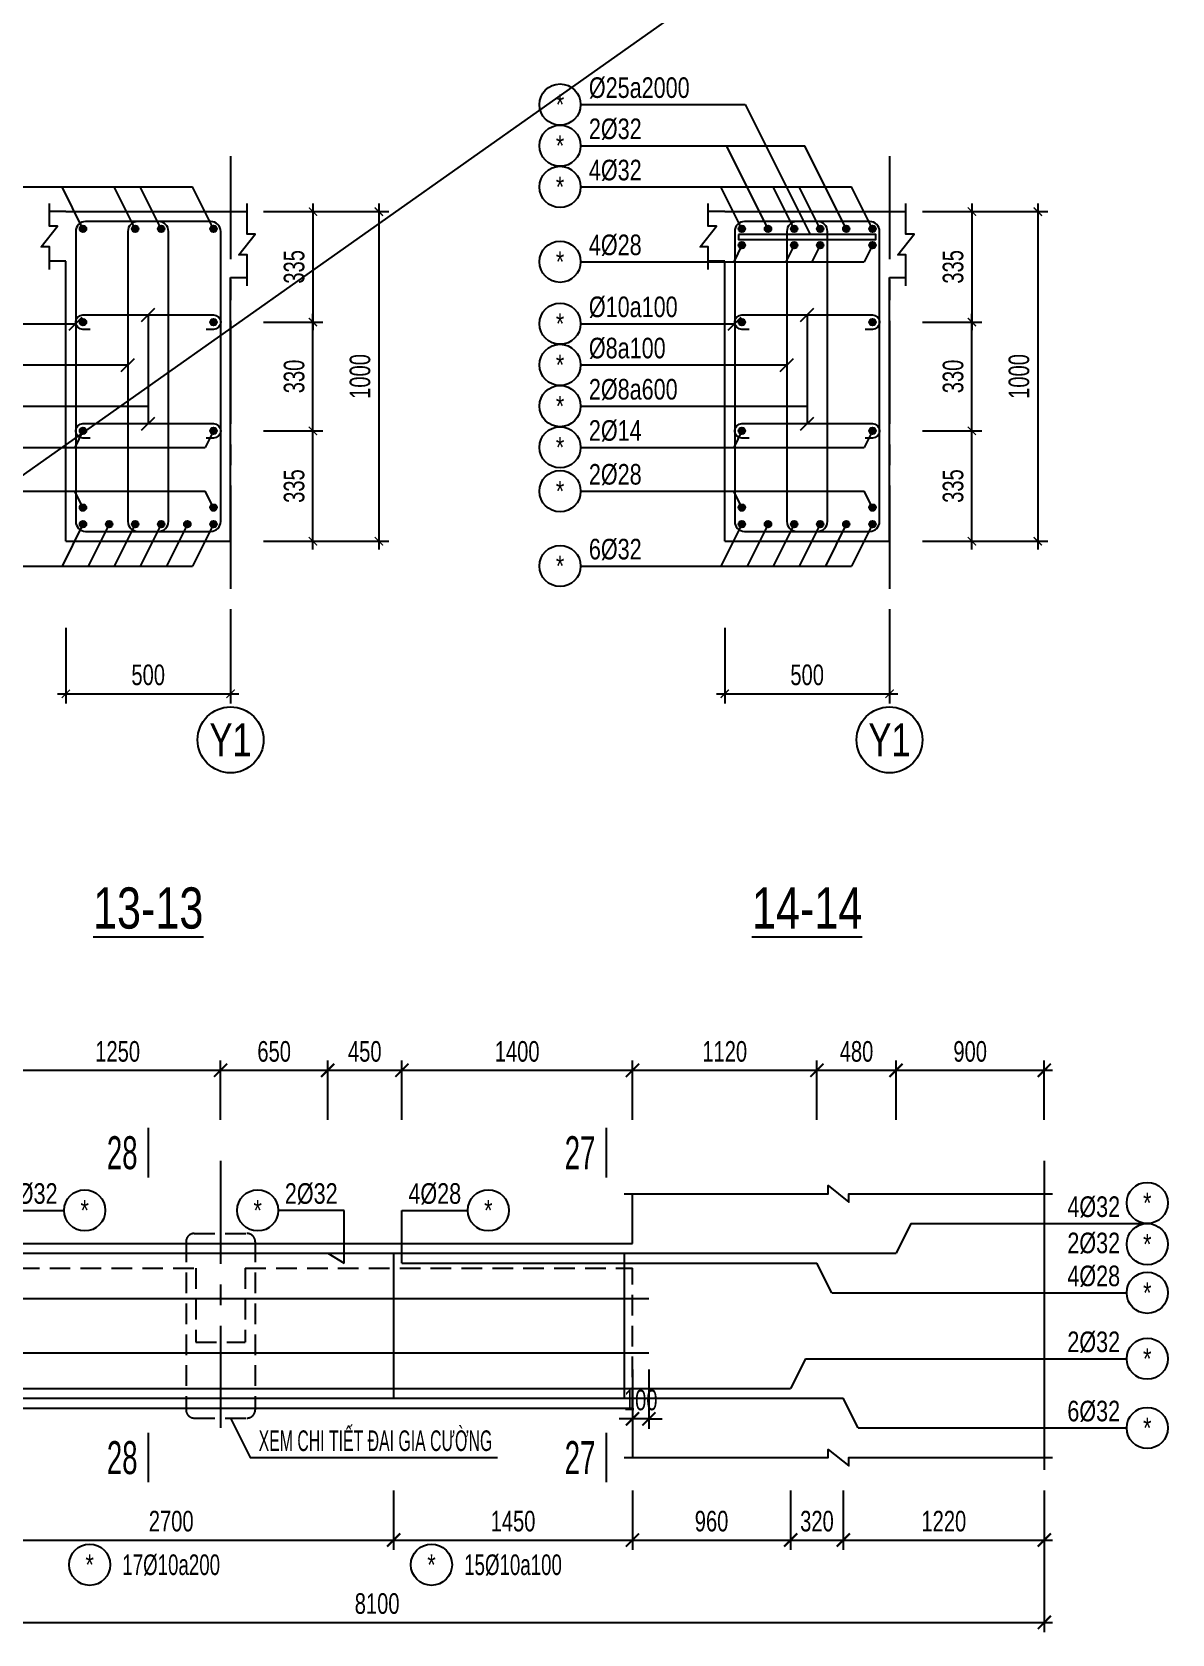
# Model space of a CAD drawing. Header units: millimetres. Extents: x -25284 to 100333, y 0 to 76881.
# Drawn here: x 21547 to 28467, y 8149 to 17869 of the extents above; entities that cross this region are included whole.
import ezdxf
from ezdxf.enums import TextEntityAlignment as Align

# ---------------------------------------------------------------- set-up
doc = ezdxf.new("R2010")
doc.units = ezdxf.units.MM
doc.header["$LTSCALE"] = 500
doc.header["$MEASUREMENT"] = 0
doc.linetypes.add('CENTER', pattern=[2, 1.25, -0.25, 0.25, -0.25])
doc.linetypes.add('HIDDEN', pattern=[0.375, 0.25, -0.125])
for name, color, linetype in [('KCS_AXIS', 5, 'CENTER'), ('KCS_AXIS_SUB', 5, 'CENTER'), ('KCS_BORDER', 3, 'Continuous'), ('KCS_CHI', 1, 'Continuous'), ('KCS_DIM', 1, 'Continuous'), ('KCS_HIDDEN', 8, 'HIDDEN'), ('KCS_SNODE', 6, 'Continuous'), ('KCS_STEEL', 4, 'Continuous'), ('KCS_TEXT', 2, 'Continuous'), ('KCS_TEXT_TK', 2, 'Continuous'), ('KCS_TEXT_TMC', 4, 'Continuous'), ('KCS_TEXT_TMCS', 4, 'Continuous')]:
    doc.layers.add(name, color=color, linetype=linetype)
doc.layers.add('KCS_Plotter', color=11, linetype='Continuous', plot=False)
doc.styles.add('KCS_BIGTEXT', font='arial.ttf', dxfattribs={"width": 0.75})
doc.styles.add('KCS_SMTEXT', font='arial.ttf', dxfattribs={"width": 0.7})
doc.dimstyles.new('KCS_DIM50', dxfattribs={"dimscale": 50, "dimtxt": 2.5, "dimasz": 1.6, "dimexe": 1.2, "dimexo": 0, "dimgap": 1, "dimtad": 1, "dimdec": 0, "dimzin": 0, "dimdsep": 46, "dimtxsty": 'KCS_SMTEXT', "dimblk": 'ARCHTICK', "dimcen": 0, "dimdle": 1, "dimclrd": 256, "dimclre": 256, "dimclrt": 2, "dimadec": 0, "dimazin": 0, "dimtfac": 1, "dimtdec": 0, "dimtix": 1, "dimtmove": 2, "dimatfit": 3, "dimfxl": 1, "dimtolj": 1, "dimtzin": 0, "dimarcsym": 0})
doc.dimstyles.new('KCS_DIM50_25', dxfattribs={"dimtxt": 125, "dimasz": 50, "dimexe": 60, "dimexo": 0, "dimgap": 50, "dimtad": 1, "dimdec": 0, "dimlfac": 0.5, "dimzin": 13, "dimdsep": 46, "dimtxsty": 'KCS_SMTEXT', "dimblk": 'ARCHTICK', "dimblk1": 'ARCHTICK', "dimcen": 0, "dimdle": 50, "dimclrd": 1, "dimclre": 1, "dimclrt": 2, "dimadec": 0, "dimazin": 0, "dimtfac": 1, "dimtdec": 0, "dimtix": 1, "dimtmove": 2, "dimatfit": 3, "dimfxl": 1, "dimtolj": 1, "dimtzin": 13, "dimarcsym": 0})

# ---------------------------------------------------------------- blocks, each defined once
blk = doc.blocks.new('_ArchTick')
at = {"color": 0, "linetype": 'ByBlock', "const_width": 0.15}
blk.add_lwpolyline([(-0.5, -0.5), (0.5, 0.5)], dxfattribs=at)
blk = doc.blocks.new('*D455')
at = {"layer": 'Defpoints', "color": 0, "transparency": 16777216}
for p in [(21752.7, 14254), (22752.7, 14254), (22752.7, 13854)]:
    blk.add_point(p, dxfattribs=at)
at = {"layer": 'KCS_DIM', "color": 1, "lineweight": -2, "transparency": 16777216}
for p, q in [((21752.7, 14254), (21752.7, 13794)), ((22752.7, 14254), (22752.7, 13794)), ((21702.7, 13854), (22802.7, 13854))]:
    blk.add_line(p, q, dxfattribs=at)
at = {"layer": 'KCS_DIM', "color": 1, "lineweight": -2, "transparency": 16777216, "xscale": 50, "yscale": 50, "zscale": 50, "rotation": 180}
blk.add_blockref('_ArchTick', (21752.7, 13854), dxfattribs=at)
at = {"layer": 'KCS_DIM', "color": 1, "lineweight": -2, "transparency": 16777216, "xscale": 50, "yscale": 50, "zscale": 50}
blk.add_blockref('_ArchTick', (22752.7, 13854), dxfattribs=at)
at = {"layer": 'KCS_DIM', "color": 2, "transparency": 16777216, "insert": (22252.7, 13967.8), "char_height": 125, "attachment_point": 5, "style": 'KCS_SMTEXT'}
blk.add_mtext('\\A1;500', dxfattribs=at)
blk = doc.blocks.new('*D456')
at = {"layer": 'Defpoints', "color": 0, "transparency": 16777216}
for p in [(22952.7, 16109), (23252.7, 16109), (22952.7, 15449)]:
    blk.add_point(p, dxfattribs=at)
at = {"layer": 'KCS_DIM', "color": 1, "lineweight": -2, "transparency": 16777216}
for p, q in [((23252.7, 15399), (23252.7, 16159)), ((22952.7, 16109), (23312.7, 16109)), ((22952.7, 15449), (23312.7, 15449))]:
    blk.add_line(p, q, dxfattribs=at)
at = {"layer": 'KCS_DIM', "color": 1, "lineweight": -2, "transparency": 16777216, "xscale": 50, "yscale": 50, "zscale": 50}
for p, rotation in [((23252.7, 16109), 90), ((23252.7, 15449), 270)]:
    blk.add_blockref('_ArchTick', p, dxfattribs=dict(at, rotation=rotation))
at = {"layer": 'KCS_DIM', "color": 2, "transparency": 16777216, "insert": (23138.8, 15779), "char_height": 125, "attachment_point": 5, "rotation": 90, "style": 'KCS_SMTEXT'}
blk.add_mtext('\\A1;330', dxfattribs=at)
blk = doc.blocks.new('*D457')
at = {"layer": 'Defpoints', "color": 0, "transparency": 16777216}
for p in [(22952.7, 16779), (22952.7, 16109), (23252.7, 16109)]:
    blk.add_point(p, dxfattribs=at)
at = {"layer": 'KCS_DIM', "color": 1, "lineweight": -2, "transparency": 16777216}
for p, q in [((23252.7, 16829), (23252.7, 16059)), ((22952.7, 16779), (23312.7, 16779)), ((22952.7, 16109), (23312.7, 16109))]:
    blk.add_line(p, q, dxfattribs=at)
at = {"layer": 'KCS_DIM', "color": 1, "lineweight": -2, "transparency": 16777216, "xscale": 50, "yscale": 50, "zscale": 50}
for p, rotation in [((23252.7, 16779), 90), ((23252.7, 16109), 270)]:
    blk.add_blockref('_ArchTick', p, dxfattribs=dict(at, rotation=rotation))
at = {"layer": 'KCS_DIM', "color": 2, "transparency": 16777216, "insert": (23138.8, 16444), "char_height": 125, "attachment_point": 5, "rotation": 90, "style": 'KCS_SMTEXT'}
blk.add_mtext('\\A1;335', dxfattribs=at)
blk = doc.blocks.new('*D458')
at = {"layer": 'Defpoints', "color": 0, "transparency": 16777216}
for p in [(22952.7, 15449), (23252.7, 15449), (22952.7, 14779)]:
    blk.add_point(p, dxfattribs=at)
at = {"layer": 'KCS_DIM', "color": 1, "lineweight": -2, "transparency": 16777216}
for p, q in [((23252.7, 14729), (23252.7, 15499)), ((22952.7, 15449), (23312.7, 15449)), ((22952.7, 14779), (23312.7, 14779))]:
    blk.add_line(p, q, dxfattribs=at)
at = {"layer": 'KCS_DIM', "color": 1, "lineweight": -2, "transparency": 16777216, "xscale": 50, "yscale": 50, "zscale": 50}
for p, rotation in [((23252.7, 15449), 90), ((23252.7, 14779), 270)]:
    blk.add_blockref('_ArchTick', p, dxfattribs=dict(at, rotation=rotation))
at = {"layer": 'KCS_DIM', "color": 2, "transparency": 16777216, "insert": (23138.8, 15114), "char_height": 125, "attachment_point": 5, "rotation": 90, "style": 'KCS_SMTEXT'}
blk.add_mtext('\\A1;335', dxfattribs=at)
blk = doc.blocks.new('*D459')
at = {"layer": 'Defpoints', "color": 0, "transparency": 16777216}
for p in [(22952.7, 16779), (22952.7, 14779), (23652.7, 14779)]:
    blk.add_point(p, dxfattribs=at)
at = {"layer": 'KCS_DIM', "color": 1, "lineweight": -2, "transparency": 16777216}
for p, q in [((23652.7, 16829), (23652.7, 14729)), ((22952.7, 16779), (23712.7, 16779)), ((22952.7, 14779), (23712.7, 14779))]:
    blk.add_line(p, q, dxfattribs=at)
at = {"layer": 'KCS_DIM', "color": 1, "lineweight": -2, "transparency": 16777216, "xscale": 50, "yscale": 50, "zscale": 50}
for p, rotation in [((23652.7, 16779), 90), ((23652.7, 14779), 270)]:
    blk.add_blockref('_ArchTick', p, dxfattribs=dict(at, rotation=rotation))
at = {"layer": 'KCS_DIM', "color": 2, "transparency": 16777216, "insert": (23538.9, 15779), "char_height": 125, "attachment_point": 5, "rotation": 90, "style": 'KCS_SMTEXT'}
blk.add_mtext('\\A1;1000', dxfattribs=at)
blk = doc.blocks.new('KCS_SNODE')
at = {"layer": 'KCS_SNODE'}
blk.add_hatch(color=256, dxfattribs=at).paths.add_polyline_path([(-10, 0, 1), (10, 0, 1)])
blk.add_circle((0, 0), 10, dxfattribs=at)
blk = doc.blocks.new('*D460')
at = {"layer": 'Defpoints', "color": 0, "transparency": 16777216}
for p in [(25752.7, 14254), (26752.7, 14254), (26752.7, 13854)]:
    blk.add_point(p, dxfattribs=at)
at = {"layer": 'KCS_DIM', "color": 1, "lineweight": -2, "transparency": 16777216}
for p, q in [((25752.7, 14254), (25752.7, 13794)), ((26752.7, 14254), (26752.7, 13794)), ((25702.7, 13854), (26802.7, 13854))]:
    blk.add_line(p, q, dxfattribs=at)
at = {"layer": 'KCS_DIM', "color": 1, "lineweight": -2, "transparency": 16777216, "xscale": 50, "yscale": 50, "zscale": 50, "rotation": 180}
blk.add_blockref('_ArchTick', (25752.7, 13854), dxfattribs=at)
at = {"layer": 'KCS_DIM', "color": 1, "lineweight": -2, "transparency": 16777216, "xscale": 50, "yscale": 50, "zscale": 50}
blk.add_blockref('_ArchTick', (26752.7, 13854), dxfattribs=at)
at = {"layer": 'KCS_DIM', "color": 2, "transparency": 16777216, "insert": (26252.7, 13967.8), "char_height": 125, "attachment_point": 5, "style": 'KCS_SMTEXT'}
blk.add_mtext('\\A1;500', dxfattribs=at)
blk = doc.blocks.new('*D461')
at = {"layer": 'Defpoints', "color": 0, "transparency": 16777216}
for p in [(26952.7, 16109), (27252.7, 16109), (26952.7, 15449)]:
    blk.add_point(p, dxfattribs=at)
at = {"layer": 'KCS_DIM', "color": 1, "lineweight": -2, "transparency": 16777216}
for p, q in [((27252.7, 15399), (27252.7, 16159)), ((26952.7, 16109), (27312.7, 16109)), ((26952.7, 15449), (27312.7, 15449))]:
    blk.add_line(p, q, dxfattribs=at)
at = {"layer": 'KCS_DIM', "color": 1, "lineweight": -2, "transparency": 16777216, "xscale": 50, "yscale": 50, "zscale": 50}
for p, rotation in [((27252.7, 16109), 90), ((27252.7, 15449), 270)]:
    blk.add_blockref('_ArchTick', p, dxfattribs=dict(at, rotation=rotation))
at = {"layer": 'KCS_DIM', "color": 2, "transparency": 16777216, "insert": (27138.8, 15779), "char_height": 125, "attachment_point": 5, "rotation": 90, "style": 'KCS_SMTEXT'}
blk.add_mtext('\\A1;330', dxfattribs=at)
blk = doc.blocks.new('*D462')
at = {"layer": 'Defpoints', "color": 0, "transparency": 16777216}
for p in [(26952.7, 16779), (26952.7, 16109), (27252.7, 16109)]:
    blk.add_point(p, dxfattribs=at)
at = {"layer": 'KCS_DIM', "color": 1, "lineweight": -2, "transparency": 16777216}
for p, q in [((27252.7, 16829), (27252.7, 16059)), ((26952.7, 16779), (27312.7, 16779)), ((26952.7, 16109), (27312.7, 16109))]:
    blk.add_line(p, q, dxfattribs=at)
at = {"layer": 'KCS_DIM', "color": 1, "lineweight": -2, "transparency": 16777216, "xscale": 50, "yscale": 50, "zscale": 50}
for p, rotation in [((27252.7, 16779), 90), ((27252.7, 16109), 270)]:
    blk.add_blockref('_ArchTick', p, dxfattribs=dict(at, rotation=rotation))
at = {"layer": 'KCS_DIM', "color": 2, "transparency": 16777216, "insert": (27138.8, 16444), "char_height": 125, "attachment_point": 5, "rotation": 90, "style": 'KCS_SMTEXT'}
blk.add_mtext('\\A1;335', dxfattribs=at)
blk = doc.blocks.new('*D463')
at = {"layer": 'Defpoints', "color": 0, "transparency": 16777216}
for p in [(26952.7, 15449), (27252.7, 15449), (26952.7, 14779)]:
    blk.add_point(p, dxfattribs=at)
at = {"layer": 'KCS_DIM', "color": 1, "lineweight": -2, "transparency": 16777216}
for p, q in [((27252.7, 14729), (27252.7, 15499)), ((26952.7, 15449), (27312.7, 15449)), ((26952.7, 14779), (27312.7, 14779))]:
    blk.add_line(p, q, dxfattribs=at)
at = {"layer": 'KCS_DIM', "color": 1, "lineweight": -2, "transparency": 16777216, "xscale": 50, "yscale": 50, "zscale": 50}
for p, rotation in [((27252.7, 15449), 90), ((27252.7, 14779), 270)]:
    blk.add_blockref('_ArchTick', p, dxfattribs=dict(at, rotation=rotation))
at = {"layer": 'KCS_DIM', "color": 2, "transparency": 16777216, "insert": (27138.8, 15114), "char_height": 125, "attachment_point": 5, "rotation": 90, "style": 'KCS_SMTEXT'}
blk.add_mtext('\\A1;335', dxfattribs=at)
blk = doc.blocks.new('*D464')
at = {"layer": 'Defpoints', "color": 0, "transparency": 16777216}
for p in [(26952.7, 16779), (26952.7, 14779), (27652.7, 14779)]:
    blk.add_point(p, dxfattribs=at)
at = {"layer": 'KCS_DIM', "color": 1, "lineweight": -2, "transparency": 16777216}
for p, q in [((27652.7, 16829), (27652.7, 14729)), ((26952.7, 16779), (27712.7, 16779)), ((26952.7, 14779), (27712.7, 14779))]:
    blk.add_line(p, q, dxfattribs=at)
at = {"layer": 'KCS_DIM', "color": 1, "lineweight": -2, "transparency": 16777216, "xscale": 50, "yscale": 50, "zscale": 50}
for p, rotation in [((27652.7, 16779), 90), ((27652.7, 14779), 270)]:
    blk.add_blockref('_ArchTick', p, dxfattribs=dict(at, rotation=rotation))
at = {"layer": 'KCS_DIM', "color": 2, "transparency": 16777216, "insert": (27538.9, 15779), "char_height": 125, "attachment_point": 5, "rotation": 90, "style": 'KCS_SMTEXT'}
blk.add_mtext('\\A1;1000', dxfattribs=at)
blk = doc.blocks.new('*D534')
at = {"layer": 'Defpoints', "color": 0, "transparency": 16777216}
for p in [(19592.3, 9019.3), (27692.3, 9019.3), (27692.3, 8219.3)]:
    blk.add_point(p, dxfattribs=at)
at = {"layer": 'KCS_DIM', "lineweight": -2, "transparency": 16777216}
for p, q in [((19592.3, 9019.3), (19592.3, 8159.3)), ((27692.3, 9019.3), (27692.3, 8159.3)), ((19542.3, 8219.3), (27742.3, 8219.3))]:
    blk.add_line(p, q, dxfattribs=at)
at = {"layer": 'KCS_DIM', "lineweight": -2, "transparency": 16777216, "xscale": 80, "yscale": 80, "zscale": 80, "rotation": 180}
blk.add_blockref('_ArchTick', (19592.3, 8219.3), dxfattribs=at)
at = {"layer": 'KCS_DIM', "lineweight": -2, "transparency": 16777216, "xscale": 80, "yscale": 80, "zscale": 80}
blk.add_blockref('_ArchTick', (27692.3, 8219.3), dxfattribs=at)
at = {"layer": 'KCS_DIM', "color": 2, "transparency": 16777216, "insert": (23642.3, 8333.1), "char_height": 125, "attachment_point": 5, "style": 'KCS_SMTEXT'}
blk.add_mtext('\\A1;8100', dxfattribs=at)
blk = doc.blocks.new('*D542')
at = {"layer": 'Defpoints', "color": 0, "transparency": 16777216}
for p in [(25192.3, 9754.3), (25292.3, 9754.3), (25192.3, 9454.3)]:
    blk.add_point(p, dxfattribs=at)
at = {"layer": 'KCS_DIM', "lineweight": -2, "transparency": 16777216}
for p, q in [((25192.3, 9754.3), (25192.3, 9394.3)), ((25292.3, 9754.3), (25292.3, 9394.3)), ((25192.3, 9454.3), (25112.3, 9454.3)), ((25292.3, 9454.3), (25192.3, 9454.3)), ((25292.3, 9454.3), (25372.3, 9454.3))]:
    blk.add_line(p, q, dxfattribs=at)
at = {"layer": 'KCS_DIM', "lineweight": -2, "transparency": 16777216, "xscale": 80, "yscale": 80, "zscale": 80}
blk.add_blockref('_ArchTick', (25192.3, 9454.3), dxfattribs=at)
at = {"layer": 'KCS_DIM', "lineweight": -2, "transparency": 16777216, "xscale": 80, "yscale": 80, "zscale": 80, "rotation": 180}
blk.add_blockref('_ArchTick', (25292.3, 9454.3), dxfattribs=at)
at = {"layer": 'KCS_DIM', "color": 2, "transparency": 16777216, "insert": (25242.3, 9568.1), "char_height": 125, "attachment_point": 5, "style": 'KCS_SMTEXT'}
blk.add_mtext('\\A1;100', dxfattribs=at)
blk = doc.blocks.new('*D556')
at = {"layer": 'Defpoints', "color": 0, "transparency": 16777216}
for p in [(22692.3, 11569.3), (21442.3, 11269.3), (22692.3, 11269.3)]:
    blk.add_point(p, dxfattribs=at)
at = {"layer": 'KCS_DIM', "lineweight": -2, "transparency": 16777216}
for p, q in [((21392.3, 11569.3), (22742.3, 11569.3)), ((21442.3, 11269.3), (21442.3, 11629.3)), ((22692.3, 11269.3), (22692.3, 11629.3))]:
    blk.add_line(p, q, dxfattribs=at)
at = {"layer": 'KCS_DIM', "lineweight": -2, "transparency": 16777216, "xscale": 80, "yscale": 80, "zscale": 80, "rotation": 180}
blk.add_blockref('_ArchTick', (21442.3, 11569.3), dxfattribs=at)
at = {"layer": 'KCS_DIM', "lineweight": -2, "transparency": 16777216, "xscale": 80, "yscale": 80, "zscale": 80}
blk.add_blockref('_ArchTick', (22692.3, 11569.3), dxfattribs=at)
at = {"layer": 'KCS_DIM', "color": 2, "transparency": 16777216, "insert": (22067.3, 11683.1), "char_height": 125, "attachment_point": 5, "style": 'KCS_SMTEXT'}
blk.add_mtext('\\A1;1250', dxfattribs=at)
blk = doc.blocks.new('*D557')
at = {"layer": 'Defpoints', "color": 0, "transparency": 16777216}
for p in [(23342.3, 11569.3), (22692.3, 11269.3), (23342.3, 11269.3)]:
    blk.add_point(p, dxfattribs=at)
at = {"layer": 'KCS_DIM', "lineweight": -2, "transparency": 16777216}
for p, q in [((22642.3, 11569.3), (23392.3, 11569.3)), ((22692.3, 11269.3), (22692.3, 11629.3)), ((23342.3, 11269.3), (23342.3, 11629.3))]:
    blk.add_line(p, q, dxfattribs=at)
at = {"layer": 'KCS_DIM', "lineweight": -2, "transparency": 16777216, "xscale": 80, "yscale": 80, "zscale": 80, "rotation": 180}
blk.add_blockref('_ArchTick', (22692.3, 11569.3), dxfattribs=at)
at = {"layer": 'KCS_DIM', "lineweight": -2, "transparency": 16777216, "xscale": 80, "yscale": 80, "zscale": 80}
blk.add_blockref('_ArchTick', (23342.3, 11569.3), dxfattribs=at)
at = {"layer": 'KCS_DIM', "color": 2, "transparency": 16777216, "insert": (23017.3, 11683.1), "char_height": 125, "attachment_point": 5, "style": 'KCS_SMTEXT'}
blk.add_mtext('\\A1;650', dxfattribs=at)
blk = doc.blocks.new('*D558')
at = {"layer": 'Defpoints', "color": 0, "transparency": 16777216}
for p in [(23792.3, 11569.3), (23342.3, 11269.3), (23792.3, 11269.3)]:
    blk.add_point(p, dxfattribs=at)
at = {"layer": 'KCS_DIM', "lineweight": -2, "transparency": 16777216}
for p, q in [((23292.3, 11569.3), (23842.3, 11569.3)), ((23342.3, 11269.3), (23342.3, 11629.3)), ((23792.3, 11269.3), (23792.3, 11629.3))]:
    blk.add_line(p, q, dxfattribs=at)
at = {"layer": 'KCS_DIM', "lineweight": -2, "transparency": 16777216, "xscale": 80, "yscale": 80, "zscale": 80, "rotation": 180}
blk.add_blockref('_ArchTick', (23342.3, 11569.3), dxfattribs=at)
at = {"layer": 'KCS_DIM', "lineweight": -2, "transparency": 16777216, "xscale": 80, "yscale": 80, "zscale": 80}
blk.add_blockref('_ArchTick', (23792.3, 11569.3), dxfattribs=at)
at = {"layer": 'KCS_DIM', "color": 2, "transparency": 16777216, "insert": (23567.3, 11683.1), "char_height": 125, "attachment_point": 5, "style": 'KCS_SMTEXT'}
blk.add_mtext('\\A1;450', dxfattribs=at)
blk = doc.blocks.new('*D559')
at = {"layer": 'Defpoints', "color": 0, "transparency": 16777216}
for p in [(25192.3, 11569.3), (23792.3, 11269.3), (25192.3, 11269.3)]:
    blk.add_point(p, dxfattribs=at)
at = {"layer": 'KCS_DIM', "lineweight": -2, "transparency": 16777216}
for p, q in [((23742.3, 11569.3), (25242.3, 11569.3)), ((23792.3, 11269.3), (23792.3, 11629.3)), ((25192.3, 11269.3), (25192.3, 11629.3))]:
    blk.add_line(p, q, dxfattribs=at)
at = {"layer": 'KCS_DIM', "lineweight": -2, "transparency": 16777216, "xscale": 80, "yscale": 80, "zscale": 80, "rotation": 180}
blk.add_blockref('_ArchTick', (23792.3, 11569.3), dxfattribs=at)
at = {"layer": 'KCS_DIM', "lineweight": -2, "transparency": 16777216, "xscale": 80, "yscale": 80, "zscale": 80}
blk.add_blockref('_ArchTick', (25192.3, 11569.3), dxfattribs=at)
at = {"layer": 'KCS_DIM', "color": 2, "transparency": 16777216, "insert": (24492.3, 11683.1), "char_height": 125, "attachment_point": 5, "style": 'KCS_SMTEXT'}
blk.add_mtext('\\A1;1400', dxfattribs=at)
blk = doc.blocks.new('*D567')
at = {"layer": 'Defpoints', "color": 0, "transparency": 16777216}
for p in [(21042.3, 9019.3), (23742.3, 9019.3), (23742.3, 8719.3)]:
    blk.add_point(p, dxfattribs=at)
at = {"layer": 'KCS_DIM', "lineweight": -2, "transparency": 16777216}
for p, q in [((21042.3, 9019.3), (21042.3, 8659.3)), ((23742.3, 9019.3), (23742.3, 8659.3)), ((20992.3, 8719.3), (23792.3, 8719.3))]:
    blk.add_line(p, q, dxfattribs=at)
at = {"layer": 'KCS_DIM', "lineweight": -2, "transparency": 16777216, "xscale": 80, "yscale": 80, "zscale": 80, "rotation": 180}
blk.add_blockref('_ArchTick', (21042.3, 8719.3), dxfattribs=at)
at = {"layer": 'KCS_DIM', "lineweight": -2, "transparency": 16777216, "xscale": 80, "yscale": 80, "zscale": 80}
blk.add_blockref('_ArchTick', (23742.3, 8719.3), dxfattribs=at)
at = {"layer": 'KCS_DIM', "color": 2, "transparency": 16777216, "insert": (22392.3, 8833.1), "char_height": 125, "attachment_point": 5, "style": 'KCS_SMTEXT'}
blk.add_mtext('\\A1;2700', dxfattribs=at)
blk = doc.blocks.new('*D568')
at = {"layer": 'Defpoints', "color": 0, "transparency": 16777216}
for p in [(23742.3, 9019.3), (25192.3, 9019.3), (25192.3, 8719.3)]:
    blk.add_point(p, dxfattribs=at)
at = {"layer": 'KCS_DIM', "lineweight": -2, "transparency": 16777216}
for p, q in [((23742.3, 9019.3), (23742.3, 8659.3)), ((25192.3, 9019.3), (25192.3, 8659.3)), ((23692.3, 8719.3), (25242.3, 8719.3))]:
    blk.add_line(p, q, dxfattribs=at)
at = {"layer": 'KCS_DIM', "lineweight": -2, "transparency": 16777216, "xscale": 80, "yscale": 80, "zscale": 80, "rotation": 180}
blk.add_blockref('_ArchTick', (23742.3, 8719.3), dxfattribs=at)
at = {"layer": 'KCS_DIM', "lineweight": -2, "transparency": 16777216, "xscale": 80, "yscale": 80, "zscale": 80}
blk.add_blockref('_ArchTick', (25192.3, 8719.3), dxfattribs=at)
at = {"layer": 'KCS_DIM', "color": 2, "transparency": 16777216, "insert": (24467.3, 8833.1), "char_height": 125, "attachment_point": 5, "style": 'KCS_SMTEXT'}
blk.add_mtext('\\A1;1450', dxfattribs=at)
blk = doc.blocks.new('*D673')
at = {"layer": 'Defpoints', "color": 0, "transparency": 16777216}
for p in [(25192.3, 9019.3), (26152.3, 9019.3), (26152.3, 8719.3)]:
    blk.add_point(p, dxfattribs=at)
at = {"layer": 'KCS_DIM', "lineweight": -2, "transparency": 16777216}
for p, q in [((25192.3, 9019.3), (25192.3, 8659.3)), ((26152.3, 9019.3), (26152.3, 8659.3)), ((25142.3, 8719.3), (26202.3, 8719.3))]:
    blk.add_line(p, q, dxfattribs=at)
at = {"layer": 'KCS_DIM', "lineweight": -2, "transparency": 16777216, "xscale": 80, "yscale": 80, "zscale": 80, "rotation": 180}
blk.add_blockref('_ArchTick', (25192.3, 8719.3), dxfattribs=at)
at = {"layer": 'KCS_DIM', "lineweight": -2, "transparency": 16777216, "xscale": 80, "yscale": 80, "zscale": 80}
blk.add_blockref('_ArchTick', (26152.3, 8719.3), dxfattribs=at)
at = {"layer": 'KCS_DIM', "color": 2, "transparency": 16777216, "insert": (25672.3, 8833.1), "char_height": 125, "attachment_point": 5, "style": 'KCS_SMTEXT'}
blk.add_mtext('\\A1;960', dxfattribs=at)
blk = doc.blocks.new('*D674')
at = {"layer": 'Defpoints', "color": 0, "transparency": 16777216}
for p in [(26152.3, 9019.3), (26472.3, 9019.3), (26472.3, 8719.3)]:
    blk.add_point(p, dxfattribs=at)
at = {"layer": 'KCS_DIM', "lineweight": -2, "transparency": 16777216}
for p, q in [((26152.3, 9019.3), (26152.3, 8659.3)), ((26472.3, 9019.3), (26472.3, 8659.3)), ((26102.3, 8719.3), (26522.3, 8719.3))]:
    blk.add_line(p, q, dxfattribs=at)
at = {"layer": 'KCS_DIM', "lineweight": -2, "transparency": 16777216, "xscale": 80, "yscale": 80, "zscale": 80, "rotation": 180}
blk.add_blockref('_ArchTick', (26152.3, 8719.3), dxfattribs=at)
at = {"layer": 'KCS_DIM', "lineweight": -2, "transparency": 16777216, "xscale": 80, "yscale": 80, "zscale": 80}
blk.add_blockref('_ArchTick', (26472.3, 8719.3), dxfattribs=at)
at = {"layer": 'KCS_DIM', "color": 2, "transparency": 16777216, "insert": (26312.3, 8833.1), "char_height": 125, "attachment_point": 5, "style": 'KCS_SMTEXT'}
blk.add_mtext('\\A1;320', dxfattribs=at)
blk = doc.blocks.new('*D675')
at = {"layer": 'Defpoints', "color": 0, "transparency": 16777216}
for p in [(26472.3, 9019.3), (27692.3, 9019.3), (27692.3, 8719.3)]:
    blk.add_point(p, dxfattribs=at)
at = {"layer": 'KCS_DIM', "lineweight": -2, "transparency": 16777216}
for p, q in [((26472.3, 9019.3), (26472.3, 8659.3)), ((27692.3, 9019.3), (27692.3, 8659.3)), ((26422.3, 8719.3), (27742.3, 8719.3))]:
    blk.add_line(p, q, dxfattribs=at)
at = {"layer": 'KCS_DIM', "lineweight": -2, "transparency": 16777216, "xscale": 80, "yscale": 80, "zscale": 80, "rotation": 180}
blk.add_blockref('_ArchTick', (26472.3, 8719.3), dxfattribs=at)
at = {"layer": 'KCS_DIM', "lineweight": -2, "transparency": 16777216, "xscale": 80, "yscale": 80, "zscale": 80}
blk.add_blockref('_ArchTick', (27692.3, 8719.3), dxfattribs=at)
at = {"layer": 'KCS_DIM', "color": 2, "transparency": 16777216, "insert": (27082.3, 8833.1), "char_height": 125, "attachment_point": 5, "style": 'KCS_SMTEXT'}
blk.add_mtext('\\A1;1220', dxfattribs=at)
blk = doc.blocks.new('*D676')
at = {"layer": 'Defpoints', "color": 0, "transparency": 16777216}
for p in [(26312.3, 11569.3), (25192.3, 11269.3), (26312.3, 11269.3)]:
    blk.add_point(p, dxfattribs=at)
at = {"layer": 'KCS_DIM', "lineweight": -2, "transparency": 16777216}
for p, q in [((25142.3, 11569.3), (26362.3, 11569.3)), ((25192.3, 11269.3), (25192.3, 11629.3)), ((26312.3, 11269.3), (26312.3, 11629.3))]:
    blk.add_line(p, q, dxfattribs=at)
at = {"layer": 'KCS_DIM', "lineweight": -2, "transparency": 16777216, "xscale": 80, "yscale": 80, "zscale": 80, "rotation": 180}
blk.add_blockref('_ArchTick', (25192.3, 11569.3), dxfattribs=at)
at = {"layer": 'KCS_DIM', "lineweight": -2, "transparency": 16777216, "xscale": 80, "yscale": 80, "zscale": 80}
blk.add_blockref('_ArchTick', (26312.3, 11569.3), dxfattribs=at)
at = {"layer": 'KCS_DIM', "color": 2, "transparency": 16777216, "insert": (25752.3, 11683.1), "char_height": 125, "attachment_point": 5, "style": 'KCS_SMTEXT'}
blk.add_mtext('\\A1;1120', dxfattribs=at)
blk = doc.blocks.new('*D677')
at = {"layer": 'Defpoints', "color": 0, "transparency": 16777216}
for p in [(26792.3, 11569.3), (26312.3, 11269.3), (26792.3, 11269.3)]:
    blk.add_point(p, dxfattribs=at)
at = {"layer": 'KCS_DIM', "lineweight": -2, "transparency": 16777216}
for p, q in [((26262.3, 11569.3), (26842.3, 11569.3)), ((26312.3, 11269.3), (26312.3, 11629.3)), ((26792.3, 11269.3), (26792.3, 11629.3))]:
    blk.add_line(p, q, dxfattribs=at)
at = {"layer": 'KCS_DIM', "lineweight": -2, "transparency": 16777216, "xscale": 80, "yscale": 80, "zscale": 80, "rotation": 180}
blk.add_blockref('_ArchTick', (26312.3, 11569.3), dxfattribs=at)
at = {"layer": 'KCS_DIM', "lineweight": -2, "transparency": 16777216, "xscale": 80, "yscale": 80, "zscale": 80}
blk.add_blockref('_ArchTick', (26792.3, 11569.3), dxfattribs=at)
at = {"layer": 'KCS_DIM', "color": 2, "transparency": 16777216, "insert": (26552.3, 11683.1), "char_height": 125, "attachment_point": 5, "style": 'KCS_SMTEXT'}
blk.add_mtext('\\A1;480', dxfattribs=at)
blk = doc.blocks.new('*D678')
at = {"layer": 'Defpoints', "color": 0, "transparency": 16777216}
for p in [(27692.3, 11569.3), (26792.3, 11269.3), (27692.3, 11269.3)]:
    blk.add_point(p, dxfattribs=at)
at = {"layer": 'KCS_DIM', "lineweight": -2, "transparency": 16777216}
for p, q in [((26742.3, 11569.3), (27742.3, 11569.3)), ((26792.3, 11269.3), (26792.3, 11629.3)), ((27692.3, 11269.3), (27692.3, 11629.3))]:
    blk.add_line(p, q, dxfattribs=at)
at = {"layer": 'KCS_DIM', "lineweight": -2, "transparency": 16777216, "xscale": 80, "yscale": 80, "zscale": 80, "rotation": 180}
blk.add_blockref('_ArchTick', (26792.3, 11569.3), dxfattribs=at)
at = {"layer": 'KCS_DIM', "lineweight": -2, "transparency": 16777216, "xscale": 80, "yscale": 80, "zscale": 80}
blk.add_blockref('_ArchTick', (27692.3, 11569.3), dxfattribs=at)
at = {"layer": 'KCS_DIM', "color": 2, "transparency": 16777216, "insert": (27242.3, 11683.1), "char_height": 125, "attachment_point": 5, "style": 'KCS_SMTEXT'}
blk.add_mtext('\\A1;900', dxfattribs=at)

msp = doc.modelspace()

# ---------------------------------------------------------------- linework, layer by layer
at = {"layer": 'KCS_AXIS'}
msp.add_line((27692.3, 11019.3), (27692.3, 9019.3), dxfattribs=at)
at = {"layer": 'KCS_AXIS_SUB'}
for p, q in [((22752.7, 17116.5), (22752.7, 14254)), ((26752.7, 17116.5), (26752.7, 14254)), ((22692.3, 11019.3), (22692.3, 9399.3))]:
    msp.add_line(p, q, dxfattribs=at)
at = {"layer": 'KCS_BORDER'}
for p, q in [((21752.7, 16779), (21652.7, 16779)), ((21752.7, 16779), (22752.7, 16779)), ((22752.7, 16779), (22852.7, 16779)), ((25752.7, 16779), (25652.7, 16779)), ((25752.7, 16779), (26752.7, 16779)), ((26752.7, 16779), (26852.7, 16779)), ((21752.7, 16479), (21652.7, 16479)), ((21752.7, 14779), (21752.7, 16479)), ((25752.7, 16479), (25652.7, 16479)), ((25752.7, 14779), (25752.7, 16479)), ((22752.7, 14779), (22752.7, 16379)), ((22752.7, 16379), (22852.7, 16379)), ((26752.7, 14779), (26752.7, 16379)), ((26752.7, 16379), (26852.7, 16379)), ((21752.7, 14779), (22752.7, 14779)), ((25752.7, 14779), (26752.7, 14779)), ((25192.3, 10519.3), (25192.3, 10819.3)), ((27692.3, 10819.3), (27692.3, 9219.3)), ((19592.3, 10519.3), (25192.3, 10519.3)), ((19592.3, 9519.3), (25192.3, 9519.3)), ((25192.3, 9519.3), (25192.3, 9219.3))]:
    msp.add_line(p, q, dxfattribs=at)
at = {"layer": 'KCS_BORDER', "color": 1}
for points in [[(21652.7, 16429), (21652.7, 16566.5), (21602.7, 16566.5), (21702.7, 16691.5), (21652.7, 16691.5), (21652.7, 16829)], [(22852.7, 16329), (22852.7, 16516.5), (22802.7, 16516.5), (22902.7, 16641.5), (22852.7, 16641.5), (22852.7, 16829)], [(25652.7, 16429), (25652.7, 16566.5), (25602.7, 16566.5), (25702.7, 16691.5), (25652.7, 16691.5), (25652.7, 16829)], [(26852.7, 16329), (26852.7, 16516.5), (26802.7, 16516.5), (26902.7, 16641.5), (26852.7, 16641.5), (26852.7, 16829)], [(25142.3, 10819.3), (26379.8, 10819.3), (26379.8, 10869.3), (26504.8, 10769.3), (26504.8, 10819.3), (27742.3, 10819.3)], [(25142.3, 9219.3), (26379.8, 9219.3), (26379.8, 9269.3), (26504.8, 9169.3), (26504.8, 9219.3), (27742.3, 9219.3)]]:
    msp.add_lwpolyline(points, dxfattribs=at)
at = {"layer": 'KCS_CHI'}
for p, q in [((24877.7, 17429), (25875.7, 17429)), ((25875.7, 17429), (26270.2, 16640)), ((24877.7, 17179), (26238.3, 17179)), ((26015.1, 16675), (25763.1, 17179)), ((26490.3, 16675), (26238.3, 17179)), ((20877.7, 16929), (22521.7, 16929)), ((21856.7, 16675), (21729.7, 16929)), ((22173.5, 16675), (22046.5, 16929)), ((22331.9, 16675), (22204.9, 16929)), ((22648.7, 16675), (22521.7, 16929)), ((24877.7, 16929), (26521.7, 16929)), ((25856.7, 16675), (25729.7, 16929)), ((26173.5, 16675), (26046.5, 16929)), ((26331.9, 16675), (26204.9, 16929)), ((26648.7, 16675), (26521.7, 16929)), ((25856.7, 16575), (25806.7, 16475)), ((26173.5, 16575), (26123.5, 16475)), ((26331.9, 16575), (26281.9, 16475)), ((26648.7, 16575), (26598.7, 16475)), ((24877.7, 16475), (26598.7, 16475)), ((22252.7, 16153), (22252.7, 15493)), ((26252.7, 16153), (26252.7, 15493)), ((20877.7, 16099), (21812.7, 16099)), ((24877.7, 16099), (25812.7, 16099)), ((20877.7, 15849), (22129.5, 15849)), ((24877.7, 15849), (26129.5, 15849)), ((20877.7, 15599), (22252.7, 15599)), ((24877.7, 15599), (26252.7, 15599)), ((21856.7, 15449), (21806.7, 15349)), ((22648.7, 15449), (22598.7, 15349)), ((25856.7, 15449), (25806.7, 15349)), ((26648.7, 15449), (26598.7, 15349)), ((20877.7, 15349), (22598.7, 15349)), ((24877.7, 15349), (26598.7, 15349)), ((20877.7, 15083), (22598.7, 15083)), ((21856.7, 14983), (21806.7, 15083)), ((22648.7, 14983), (22598.7, 15083)), ((24877.7, 15083), (26598.7, 15083)), ((25856.7, 14983), (25806.7, 15083)), ((26648.7, 14983), (26598.7, 15083)), ((21856.7, 14883), (21729.7, 14629)), ((22015.1, 14883), (21888.1, 14629)), ((22173.5, 14883), (22046.5, 14629)), ((22331.9, 14883), (22204.9, 14629)), ((22490.3, 14883), (22363.3, 14629)), ((22648.7, 14883), (22521.7, 14629)), ((25856.7, 14883), (25729.7, 14629)), ((26015.1, 14883), (25888.1, 14629)), ((26173.5, 14883), (26046.5, 14629)), ((26331.9, 14883), (26204.9, 14629)), ((26490.3, 14883), (26363.3, 14629)), ((26648.7, 14883), (26521.7, 14629)), ((20877.7, 14629), (22521.7, 14629)), ((24877.7, 14629), (26521.7, 14629)), ((21342.3, 10719.3), (21742.3, 10719.3)), ((23442.3, 10719.3), (23042.3, 10719.3)), ((23442.3, 10399.3), (23442.3, 10719.3)), ((23792.3, 10719.3), (24192.3, 10719.3)), ((23792.3, 10399.3), (23792.3, 10719.3)), ((26882.3, 10639.3), (26792.3, 10459.3)), ((26882.3, 10639.3), (28317.3, 10639.3)), ((26402.3, 10219.3), (26312.3, 10399.3)), ((26402.3, 10219.3), (28192.3, 10219.3)), ((26242.3, 9819.3), (26152.3, 9639.3)), ((26242.3, 9819.3), (28192.3, 9819.3)), ((26562.3, 9399.3), (26472.3, 9579.3)), ((26562.3, 9399.3), (28192.3, 9399.3))]:
    msp.add_line(p, q, dxfattribs=at)
at = {"layer": 'KCS_CHI', "color": 3}
for p, q in [((21772.7, 16059), (21852.7, 16139)), ((22212.7, 16113), (22292.7, 16193)), ((25772.7, 16059), (25852.7, 16139)), ((26212.7, 16113), (26292.7, 16193)), ((22089.5, 15809), (22169.5, 15889)), ((26089.5, 15809), (26169.5, 15889)), ((22212.7, 15453), (22292.7, 15533)), ((26212.7, 15453), (26292.7, 15533))]:
    msp.add_line(p, q, dxfattribs=at)
at = {"layer": 'KCS_CHI'}
msp.add_lwpolyline([(22752.3, 9459.3), (22872.3, 9219.3), (24372.3, 9219.3)], dxfattribs=at)
for centre in [(22752.7, 13574), (26752.7, 13574)]:
    msp.add_circle(centre, 200, dxfattribs=at)
at = {"layer": 'KCS_HIDDEN'}
for p, q in [((22482.3, 10529.3), (22482.3, 9509.3)), ((22532.3, 10579.3), (22852.3, 10579.3)), ((22902.3, 10529.3), (22902.3, 9509.3)), ((19592.3, 10369.3), (22542.3, 10369.3)), ((22542.3, 10369.3), (22542.3, 9919.3)), ((22842.3, 10369.3), (22842.3, 9919.3)), ((22842.3, 10369.3), (25192.3, 10369.3)), ((25192.3, 9519.3), (25192.3, 10369.3)), ((22542.3, 9919.3), (22842.3, 9919.3)), ((22532.3, 9459.3), (22852.3, 9459.3))]:
    msp.add_line(p, q, dxfattribs=at)
for centre, start, end in [((22532.3, 10529.3), 90, 180), ((22852.3, 10529.3), 0, 90), ((22532.3, 9509.3), 180, 270), ((22852.3, 9509.3), 270, 0)]:
    msp.add_arc(centre, 50, start, end, dxfattribs=at)
at = {"layer": 'KCS_Plotter'}
msp.add_line((0, 0), (50460, 35640), dxfattribs=at)
at = {"layer": 'KCS_STEEL'}
for p, q in [((4612.3, 10459.3), (26792.3, 10459.3)), ((23342.3, 10459.3), (26792.3, 10459.3)), ((23342.3, 10459.3), (23442.3, 10399.3)), ((23742.3, 10459.3), (23742.3, 9579.3)), ((25142.3, 10459.3), (25142.3, 9579.3)), ((23792.3, 10399.3), (26312.3, 10399.3)), ((19492.3, 10184.3), (25292.3, 10184.3)), ((19492.3, 9854.3), (25292.3, 9854.3)), ((18632.3, 9639.3), (26152.3, 9639.3)), ((4612.3, 9579.3), (26472.3, 9579.3))]:
    msp.add_line(p, q, dxfattribs=at)
for points in [[(21812.7, 16659), (21812.7, 14899, 0.414214), (21872.7, 14839), (22632.7, 14839, 0.414214), (22692.7, 14899), (22692.7, 16659, 0.414214), (22632.7, 16719), (21872.7, 16719, 0.414214), (21812.7, 16659)], [(22129.5, 16659), (22129.5, 14899, 0.414214), (22189.5, 14839), (22315.9, 14839, 0.414214), (22375.9, 14899), (22375.9, 16659, 0.414214), (22315.9, 16719), (22189.5, 16719, 0.414214), (22129.5, 16659)], [(25812.7, 16659), (25812.7, 14899, 0.414214), (25872.7, 14839), (26632.7, 14839, 0.414214), (26692.7, 14899), (26692.7, 16659, 0.414214), (26632.7, 16719), (25872.7, 16719, 0.414214), (25812.7, 16659)], [(26129.5, 16659), (26129.5, 14899, 0.414214), (26189.5, 14839), (26315.9, 14839, 0.414214), (26375.9, 14899), (26375.9, 16659, 0.414214), (26315.9, 16719), (26189.5, 16719, 0.414214), (26129.5, 16659)], [(21900.7, 16065), (21856.7, 16065, -1), (21856.7, 16153), (22648.7, 16153, -1), (22648.7, 16065), (22604.7, 16065)], [(25900.7, 16065), (25856.7, 16065, -1), (25856.7, 16153), (26648.7, 16153, -1), (26648.7, 16065), (26604.7, 16065)], [(21900.7, 15405), (21856.7, 15405, -1), (21856.7, 15493), (22648.7, 15493, -1), (22648.7, 15405), (22604.7, 15405)], [(25900.7, 15405), (25856.7, 15405, -1), (25856.7, 15493), (26648.7, 15493, -1), (26648.7, 15405), (26604.7, 15405)]]:
    msp.add_lwpolyline(points, format="xyb", dxfattribs=at)
at = {"layer": 'KCS_STEEL', "color": 5}
msp.add_lwpolyline([(25836.7, 16640), (25836.7, 16610), (26668.7, 16610), (26668.7, 16640), (25836.7, 16640)], dxfattribs=at)
at = {"layer": 'KCS_TEXT_TK', "color": 1}
for centre in [(24752.7, 17429), (24752.7, 17179), (24752.7, 16929), (24752.7, 16475), (24752.7, 16099), (24752.7, 15849), (24752.7, 15599), (24752.7, 15349), (24752.7, 15083), (24752.7, 14629), (28317.3, 10764.3), (21867.3, 10719.3), (22917.3, 10719.3), (24317.3, 10719.3), (28317.3, 10514.3), (28317.3, 10219.3), (28317.3, 9819.3), (28317.3, 9399.3), (21897.3, 8569.3), (23972.3, 8569.3)]:
    msp.add_circle(centre, 125, dxfattribs=at)
at = {"layer": 'KCS_TEXT_TMC'}
for p, q in [((22254.8, 10919.3), (22254.8, 11219.3)), ((25033.9, 10919.3), (25033.9, 11219.3)), ((22254.8, 9069.3), (22254.8, 9369.3)), ((25033.9, 9069.3), (25033.9, 9369.3))]:
    msp.add_line(p, q, dxfattribs=at)

# ---------------------------------------------------------------- block references
at = {"layer": 'KCS_STEEL', "xscale": 2, "yscale": 2, "zscale": 2}
for p in [(21856.7, 16675), (22173.5, 16675), (22331.9, 16675), (22648.7, 16675), (25856.7, 16675), (26015.1, 16675), (26173.5, 16675), (26331.9, 16675), (26490.3, 16675), (26648.7, 16675), (25856.7, 16575), (26173.5, 16575), (26331.9, 16575), (26648.7, 16575), (21856.7, 16109), (22648.7, 16109), (25856.7, 16109), (26648.7, 16109), (21856.7, 15449), (22648.7, 15449), (25856.7, 15449), (26648.7, 15449), (21856.7, 14983), (22648.7, 14983), (25856.7, 14983), (26648.7, 14983), (21856.7, 14883), (22015.1, 14883), (22173.5, 14883), (22331.9, 14883), (22490.3, 14883), (22648.7, 14883), (25856.7, 14883), (26015.1, 14883), (26173.5, 14883), (26331.9, 14883), (26490.3, 14883), (26648.7, 14883)]:
    msp.add_blockref('KCS_SNODE', p, dxfattribs=at)

# ---------------------------------------------------------------- texts
at = {"layer": 'KCS_TEXT', "style": 'KCS_SMTEXT'}
for s, width, p in [('%%C25a2000', 0.75, (24927.7, 17469)), ('2%%c32', 0.75, (24927.7, 17219)), ('4%%c32', 0.75, (24927.7, 16969)), ('4%%c28', 0.75, (24927.7, 16515)), ('%%C10a100', 0.75, (24927.7, 16139)), ('%%C8a100', 0.75, (24927.7, 15889)), ('2%%C8a600', 0.75, (24927.7, 15639)), ('2%%c14', 0.75, (24927.7, 15389)), ('2%%c28', 0.75, (24927.7, 15123)), ('6%%c32', 0.75, (24927.7, 14669)), ('XEM CHI TIẾT ĐAI GIA CƯỜNG', 0.55, (22923.3, 9259.3))]:
    msp.add_text(s, height=125, dxfattribs=dict(at, width=width)).set_placement(p)
at = {"layer": 'KCS_TEXT', "color": 4, "style": 'KCS_BIGTEXT', "width": 0.75}
for p in [(22752.7, 13574), (26752.7, 13574)]:
    msp.add_text('Y1', height=200, dxfattribs=at).set_placement(p, align=Align.MIDDLE_CENTER)
at = {"layer": 'KCS_TEXT', "style": 'KCS_SMTEXT'}
for s, width, p in [('2%%c32', 0.75, (21542.3, 10759.3)), ('2%%c32', 0.75, (23242.3, 10759.3)), ('4%%c28', 0.75, (23992.3, 10759.3)), ('4%%c32', 0.75, (27992.3, 10679.3)), ('2%%c32', 0.75, (27992.3, 10459.3)), ('4%%c28', 0.75, (27992.3, 10259.3)), ('2%%c32', 0.75, (27992.3, 9859.3)), ('6%%c32', 0.75, (27992.3, 9439.3)), ('17%%C10a200', 0.65, (22392.3, 8506.8)), ('15%%C10a100', 0.65, (24467.3, 8506.8))]:
    msp.add_text(s, height=125, dxfattribs=dict(at, width=width)).set_placement(p, align=Align.CENTER)
at = {"layer": 'KCS_TEXT_TK', "style": 'KCS_SMTEXT', "width": 0.75}
for p in [(24752.7, 17429), (24752.7, 17179), (24752.7, 16929), (24752.7, 16475), (24752.7, 16099), (24752.7, 15849), (24752.7, 15599), (24752.7, 15349), (24752.7, 15083), (24752.7, 14629), (28317.3, 10764.3), (21867.3, 10719.3), (22917.3, 10719.3), (24317.3, 10719.3), (28317.3, 10514.3), (28317.3, 10219.3), (28317.3, 9819.3), (28317.3, 9399.3), (21897.3, 8569.3), (23972.3, 8569.3)]:
    msp.add_text('*', height=125, dxfattribs=at).set_placement(p, align=Align.MIDDLE_CENTER)
at = {"layer": 'KCS_TEXT_TMC', "style": 'KCS_BIGTEXT', "width": 0.6}
for s, p in [('28', (22188.1, 10969.3)), ('27', (24967.3, 10969.3)), ('28', (22188.1, 9119.3)), ('27', (24967.3, 9119.3))]:
    msp.add_text(s, height=200, dxfattribs=at).set_placement(p, align=Align.RIGHT)
at = {"layer": 'KCS_TEXT_TMCS', "color": 4, "style": 'KCS_SMTEXT', "width": 0.75}
for s, p in [('%%u13-13', (22252.7, 12429)), ('%%u14-14', (26252.7, 12429))]:
    msp.add_text(s, height=250, dxfattribs=at).set_placement(p, align=Align.CENTER)

# ---------------------------------------------------------------- dimensions: what is measured, and where the dimension line sits
at = {"layer": 'KCS_DIM'}
for base, p1, p2, picture, middle in [((23252.7, 16109), (22952.7, 16779), (22952.7, 16109), '*D457', (23138.8, 16444)), ((23652.7, 14779), (22952.7, 16779), (22952.7, 14779), '*D459', (23538.9, 15779)), ((27252.7, 16109), (26952.7, 16779), (26952.7, 16109), '*D462', (27138.8, 16444)), ((27652.7, 14779), (26952.7, 16779), (26952.7, 14779), '*D464', (27538.9, 15779)), ((23252.7, 16109), (22952.7, 15449), (22952.7, 16109), '*D456', (23138.8, 15779)), ((27252.7, 16109), (26952.7, 15449), (26952.7, 16109), '*D461', (27138.8, 15779)), ((23252.7, 15449), (22952.7, 14779), (22952.7, 15449), '*D458', (23138.8, 15114)), ((27252.7, 15449), (26952.7, 14779), (26952.7, 15449), '*D463', (27138.8, 15114))]:
    dim = msp.add_linear_dim(base=base, p1=p1, p2=p2, angle=90, dimstyle='KCS_DIM50_25', dxfattribs=at)
    dim.commit()
    dim.dimension.update_dxf_attribs({"geometry": picture, "text_midpoint": middle})
for base, p1, p2, dimstyle, picture, middle in [((22752.7, 13854), (21752.7, 14254), (22752.7, 14254), 'KCS_DIM50_25', '*D455', (22252.7, 13967.8)), ((26752.7, 13854), (25752.7, 14254), (26752.7, 14254), 'KCS_DIM50_25', '*D460', (26252.7, 13967.8)), ((22692.3, 11569.3), (21442.3, 11269.3), (22692.3, 11269.3), 'KCS_DIM50', '*D556', (22067.3, 11683.1)), ((23342.3, 11569.3), (22692.3, 11269.3), (23342.3, 11269.3), 'KCS_DIM50', '*D557', (23017.3, 11683.1)), ((23792.3, 11569.3), (23342.3, 11269.3), (23792.3, 11269.3), 'KCS_DIM50', '*D558', (23567.3, 11683.1)), ((25192.3, 11569.3), (23792.3, 11269.3), (25192.3, 11269.3), 'KCS_DIM50', '*D559', (24492.3, 11683.1)), ((26312.3, 11569.3), (25192.3, 11269.3), (26312.3, 11269.3), 'KCS_DIM50', '*D676', (25752.3, 11683.1)), ((26792.3, 11569.3), (26312.3, 11269.3), (26792.3, 11269.3), 'KCS_DIM50', '*D677', (26552.3, 11683.1)), ((27692.3, 11569.3), (26792.3, 11269.3), (27692.3, 11269.3), 'KCS_DIM50', '*D678', (27242.3, 11683.1)), ((25192.3, 9454.3), (25292.3, 9754.3), (25192.3, 9754.3), 'KCS_DIM50', '*D542', (25242.3, 9568.1)), ((27692.3, 8219.3), (19592.3, 9019.3), (27692.3, 9019.3), 'KCS_DIM50', '*D534', (23642.3, 8333.1)), ((23742.3, 8719.3), (21042.3, 9019.3), (23742.3, 9019.3), 'KCS_DIM50', '*D567', (22392.3, 8833.1)), ((25192.3, 8719.3), (23742.3, 9019.3), (25192.3, 9019.3), 'KCS_DIM50', '*D568', (24467.3, 8833.1)), ((26152.3, 8719.3), (25192.3, 9019.3), (26152.3, 9019.3), 'KCS_DIM50', '*D673', (25672.3, 8833.1)), ((26472.3, 8719.3), (26152.3, 9019.3), (26472.3, 9019.3), 'KCS_DIM50', '*D674', (26312.3, 8833.1)), ((27692.3, 8719.3), (26472.3, 9019.3), (27692.3, 9019.3), 'KCS_DIM50', '*D675', (27082.3, 8833.1))]:
    dim = msp.add_linear_dim(base=base, p1=p1, p2=p2, dimstyle=dimstyle, dxfattribs=at)
    dim.commit()
    dim.dimension.update_dxf_attribs({"geometry": picture, "text_midpoint": middle})

doc.saveas('drawing.dxf')
